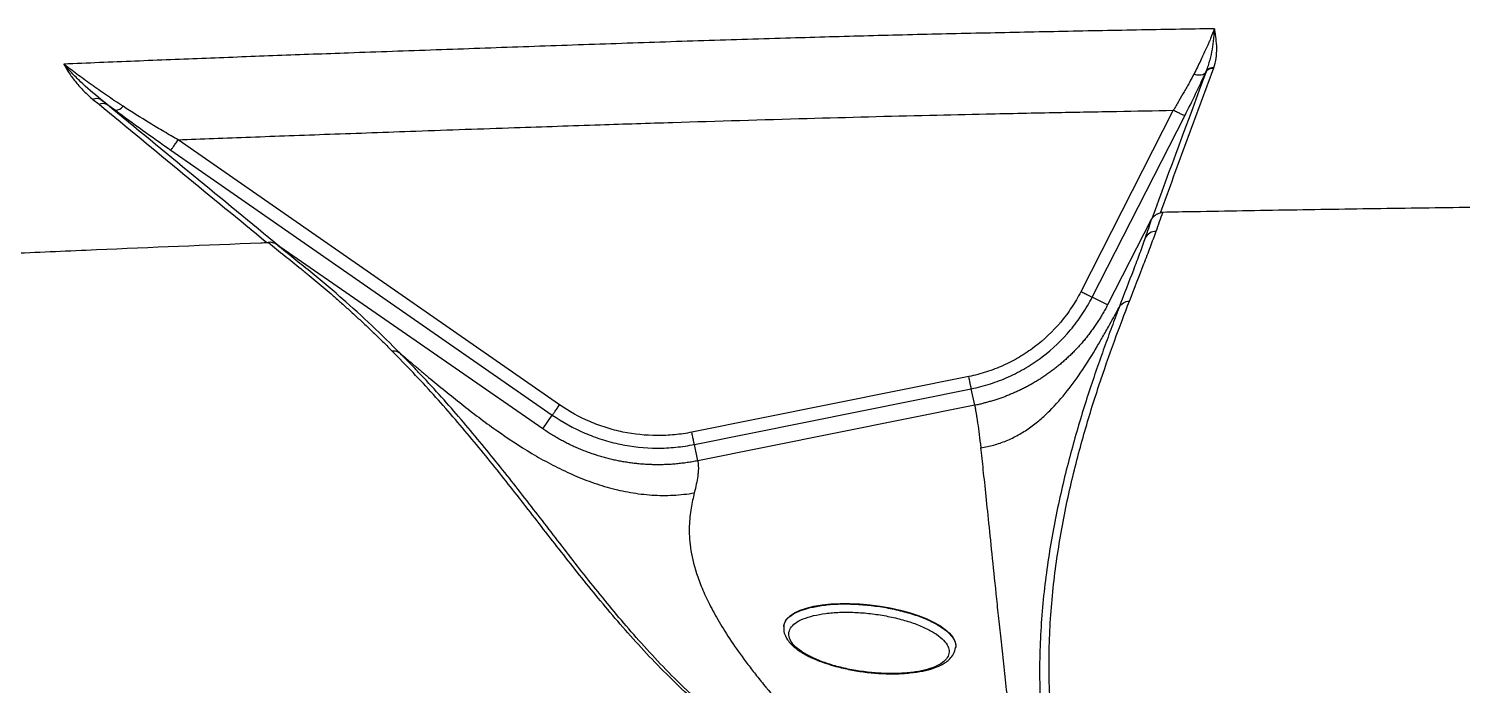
# Model space of a CAD drawing. Extents: x 527 to 611, y 788 to 934.
# Drawn here: x 546.82 to 563.38, y 877.02 to 884.61 of the extents above; entities that cross this region are included whole.
import ezdxf

# ---------------------------------------------------------------- set-up
doc = ezdxf.new("R2010")
doc.units = 0
doc.header["$MEASUREMENT"] = 0
doc.layers.add('1', color=4, linetype='Continuous')
doc.layers.add('GEOMETRY', color=3, linetype='Continuous', lineweight=25)

# ---------------------------------------------------------------- blocks, each defined once
blk = doc.blocks.new('2026_FLAIR')
at = {"layer": 'GEOMETRY'}
for p, q in [((33.438, 80.782), (33.441, 80.791)), ((33.344, 80.733), (33.351, 80.745)), ((33.354, 80.753), (33.351, 80.745)), ((20.5, 80.427), (20.57, 80.37)), ((20.66, 80.37), (20.59, 80.427)), ((20.66, 80.37), (20.759, 80.301)), ((32.973, 80.301), (31.904, 78.205)), ((32.037, 78.142), (33.106, 80.238)), ((25.888, 76.898), (21.484, 79.96)), ((21.399, 79.842), (25.803, 76.78)), ((32.719, 79.038), (32.213, 78.052)), ((22.524, 78.774), (22.525, 78.773)), ((22.631, 78.742), (22.625, 78.746)), ((25.692, 76.621), (22.656, 78.724)), ((32.213, 78.052), (32.037, 78.142)), ((30.612, 77.224), (27.414, 76.581)), ((27.444, 76.44), (30.641, 77.083)), ((30.68, 76.892), (30.641, 77.083)), ((30.68, 76.892), (27.482, 76.251)), ((25.692, 76.621), (25.803, 76.78)), ((27.482, 76.251), (27.444, 76.44)), ((28.476, 74.347), (28.475, 74.341)), ((28.477, 74.338), (28.478, 74.34)), ((30.46, 74.092), (30.461, 74.098))]:
    blk.add_line(p, q, dxfattribs=at)
at = {"layer": 'GEOMETRY', "flags": 128}
blk.add_lwpolyline([(28.476, 74.347), (28.487, 74.384), (28.511, 74.424), (28.549, 74.461), (28.6, 74.494), (28.664, 74.524), (28.738, 74.549), (28.823, 74.57), (28.917, 74.586), (29.018, 74.597), (29.126, 74.602), (29.239, 74.602), (29.355, 74.597), (29.472, 74.587), (29.59, 74.572), (29.705, 74.551), (29.818, 74.526), (29.925, 74.497), (30.026, 74.464), (30.12, 74.427), (30.204, 74.388), (30.278, 74.346), (30.34, 74.303), (30.39, 74.258), (30.428, 74.213), (30.451, 74.168), (30.461, 74.124), (30.461, 74.098)], dxfattribs=at)
at = {"layer": 'GEOMETRY'}
for centre, radius, start, end in [((33.423, 80.695), 0.0884, 80.6659, 145.5428), ((33.426, 80.703), 0.0884, 80.6649, 145.5425), ((33.271, 80.835), 0.126, 242.1375, 305.3618), ((20.545, 80.335), 0.103, 64.0921, 115.8913), ((20.615, 80.277), 0.103, 64.0909, 115.8864), ((20.757, 80.412), 0.11, 271.2048, 324.8521), ((32.777, 78.756), 0.147, 90.4864, 150.9941)]:
    blk.add_arc(centre, radius, start, end, dxfattribs=at)
for points, knots in [([(33.449, 81.244), (33.299, 81.242), (32.999, 81.236), (32.549, 81.228), (32.099, 81.22), (31.648, 81.211), (31.198, 81.201), (30.748, 81.192), (30.298, 81.182), (29.848, 81.171), (29.398, 81.159), (28.948, 81.147), (28.311, 81.128), (27.488, 81.103), (26.479, 81.069), (25.47, 81.034), (24.461, 80.998), (23.514, 80.965), (22.63, 80.933), (21.807, 80.901), (20.985, 80.869), (20.437, 80.846), (20.163, 80.834)], [0, 0, 0, 0, 0.033872, 0.067745, 0.101617, 0.13549, 0.169363, 0.203234, 0.237105, 0.270975, 0.304845, 0.338715, 0.372586, 0.448547, 0.524507, 0.600468, 0.67643, 0.752391, 0.814293, 0.876195, 0.938097, 1, 1, 1, 1]), ([(33.449, 81.244), (33.435, 81.208), (33.42, 81.171), (33.387, 81.092), (33.369, 81.051), (33.33, 80.965), (33.309, 80.92), (33.275, 80.849), (33.263, 80.824), (33.239, 80.775), (33.226, 80.75), (33.213, 80.724)], [0, 0, 0, 0, 0.25, 0.25, 0.5, 0.5, 0.75, 0.75, 0.875, 0.875, 1, 1, 1, 1]), ([(33.354, 80.753), (33.372, 80.797), (33.386, 80.841), (33.408, 80.926), (33.417, 80.968), (33.432, 81.05), (33.437, 81.09), (33.443, 81.149), (33.444, 81.168), (33.446, 81.197), (33.447, 81.207), (33.448, 81.226), (33.449, 81.235), (33.449, 81.244)], [0, 0, 0, 0, 0.25, 0.25, 0.5, 0.5, 0.75, 0.75, 0.875, 0.875, 0.9375, 0.9375, 1, 1, 1, 1]), ([(33.441, 80.791), (33.455, 80.828), (33.463, 80.866), (33.473, 80.941), (33.475, 80.979), (33.474, 81.055), (33.471, 81.093), (33.464, 81.15), (33.461, 81.169), (33.457, 81.197), (33.455, 81.207), (33.453, 81.221), (33.452, 81.226), (33.451, 81.235), (33.45, 81.24), (33.449, 81.244)], [0, 0, 0, 0, 0.25, 0.25, 0.5, 0.5, 0.75, 0.75, 0.875, 0.875, 0.9375, 0.9375, 0.96875, 0.96875, 1, 1, 1, 1]), ([(20.163, 80.834), (20.164, 80.833), (20.164, 80.832), (20.166, 80.83), (20.166, 80.829), (20.168, 80.825), (20.169, 80.823), (20.173, 80.816), (20.176, 80.812), (20.184, 80.798), (20.189, 80.789), (20.205, 80.762), (20.216, 80.745), (20.252, 80.692), (20.277, 80.657), (20.333, 80.589), (20.363, 80.556), (20.428, 80.49), (20.463, 80.458), (20.5, 80.427)], [0, 0, 0, 0, 0.007813, 0.007813, 0.015625, 0.015625, 0.03125, 0.03125, 0.0625, 0.0625, 0.125, 0.125, 0.25, 0.25, 0.5, 0.5, 0.75, 0.75, 1, 1, 1, 1]), ([(20.847, 80.348), (20.814, 80.369), (20.782, 80.391), (20.719, 80.433), (20.687, 80.454), (20.595, 80.517), (20.536, 80.559), (20.422, 80.64), (20.367, 80.68), (20.261, 80.759), (20.211, 80.797), (20.163, 80.834)], [0, 0, 0, 0, 0.125, 0.125, 0.25, 0.25, 0.5, 0.5, 0.75, 0.75, 1, 1, 1, 1]), ([(20.59, 80.427), (20.505, 80.495), (20.427, 80.563), (20.321, 80.665), (20.287, 80.699), (20.239, 80.75), (20.223, 80.766), (20.201, 80.792), (20.193, 80.8), (20.182, 80.813), (20.178, 80.817), (20.173, 80.823), (20.171, 80.825), (20.167, 80.829), (20.166, 80.832), (20.164, 80.834)], [0, 0, 0, 0, 0.5, 0.5, 0.75, 0.75, 0.875, 0.875, 0.9375, 0.9375, 0.96875, 0.96875, 0.984375, 0.984375, 1, 1, 1, 1]), ([(32.824, 79.118), (32.926, 79.394), (33.028, 79.671), (33.232, 80.226), (33.335, 80.504), (33.438, 80.782)], [0, 0, 0, 0, 0.5, 0.5, 1, 1, 1, 1]), ([(33.213, 80.724), (33.195, 80.691), (33.177, 80.657), (33.149, 80.604), (33.139, 80.587), (33.12, 80.552), (33.11, 80.534), (33.08, 80.481), (33.059, 80.445), (33.027, 80.392), (33.016, 80.374), (32.995, 80.338), (32.984, 80.32), (32.973, 80.301)], [0, 0, 0, 0, 0.25, 0.25, 0.375, 0.375, 0.5, 0.5, 0.75, 0.75, 0.875, 0.875, 1, 1, 1, 1]), ([(33.106, 80.238), (33.149, 80.324), (33.191, 80.409), (33.241, 80.512), (33.251, 80.533), (33.27, 80.574), (33.28, 80.594), (33.308, 80.655), (33.327, 80.694), (33.344, 80.733)], [0, 0, 0, 0, 0.5, 0.5, 0.625, 0.625, 0.75, 0.75, 1, 1, 1, 1]), ([(20.759, 80.301), (20.861, 80.225), (20.965, 80.149), (21.179, 79.996), (21.288, 79.919), (21.399, 79.842)], [0, 0, 0, 0, 0.5, 0.5, 1, 1, 1, 1]), ([(21.484, 79.96), (21.456, 79.975), (21.429, 79.991), (21.374, 80.023), (21.347, 80.039), (21.265, 80.087), (21.211, 80.119), (21.051, 80.217), (20.948, 80.282), (20.847, 80.348)], [0, 0, 0, 0, 0.125, 0.125, 0.25, 0.25, 0.5, 0.5, 1, 1, 1, 1]), ([(21.484, 79.96), (21.62, 79.965), (21.898, 79.976), (22.326, 79.992), (22.773, 80.009), (23.24, 80.026), (23.727, 80.043), (24.439, 80.069), (25.318, 80.099), (26.306, 80.133), (27.432, 80.169), (28.7, 80.207), (29.906, 80.239), (30.872, 80.261), (31.591, 80.275), (32.311, 80.289), (32.755, 80.297), (32.973, 80.301)], [0, 0, 0, 0, 0.035489, 0.072709, 0.111658, 0.152338, 0.194748, 0.238888, 0.338175, 0.424223, 0.497033, 0.63224, 0.755176, 0.812099, 0.884251, 0.943073, 1, 1, 1, 1]), ([(33.106, 80.238), (33.104, 80.239), (33.099, 80.24), (33.084, 80.247), (33.074, 80.251), (33.05, 80.263), (33.036, 80.27), (33.005, 80.285), (32.989, 80.293), (32.973, 80.301)], [0, 0, 0, 0, 0.25, 0.25, 0.5, 0.5, 0.75, 0.75, 1, 1, 1, 1]), ([(21.399, 79.842), (21.4, 79.843), (21.403, 79.847), (21.413, 79.86), (21.419, 79.868), (21.435, 79.89), (21.444, 79.902), (21.463, 79.93), (21.474, 79.945), (21.484, 79.96)], [0, 0, 0, 0, 0.25, 0.25, 0.5, 0.5, 0.75, 0.75, 1, 1, 1, 1]), ([(32.775, 78.903), (32.789, 78.942), (32.802, 78.979), (32.827, 79.052), (32.839, 79.087), (32.852, 79.122)], [0, 0, 0, 0, 0.5, 0.5, 1, 1, 1, 1]), ([(32.852, 79.122), (32.85, 79.122), (32.847, 79.122), (32.843, 79.121), (32.839, 79.121), (32.834, 79.12), (32.831, 79.119), (32.827, 79.118), (32.825, 79.118), (32.824, 79.118)], [0, 0, 0, 0, 0.152697, 0.304198, 0.455147, 0.60619, 0.757977, 0.877851, 1, 1, 1, 1]), ([(38.121, 79.197), (37.598, 79.192), (36.704, 79.182), (35.44, 79.165), (34.328, 79.148), (33.465, 79.133), (32.973, 79.124), (32.852, 79.122)], [0.3960166, 0.3960166, 0.3960166, 0.3960166, 0.4401333, 0.4713833, 0.5026333, 0.5338833, 0.5441167, 0.5441167, 0.5441167, 0.5441167]), ([(32.724, 79.047), (32.724, 79.046), (32.723, 79.045), (32.721, 79.042), (32.72, 79.04), (32.719, 79.038)], [0, 0, 0, 0, 0.5, 0.5, 1, 1, 1, 1]), ([(32.724, 79.047), (32.725, 79.048), (32.726, 79.049), (32.729, 79.053), (32.731, 79.055), (32.735, 79.061), (32.739, 79.065), (32.75, 79.077), (32.758, 79.084), (32.776, 79.097), (32.785, 79.102), (32.804, 79.111), (32.814, 79.115), (32.824, 79.118)], [0, 0, 0, 0, 0.0625, 0.0625, 0.125, 0.125, 0.25, 0.25, 0.5, 0.5, 0.75, 0.75, 1, 1, 1, 1]), ([(32.648, 78.828), (32.628, 78.77), (32.607, 78.71), (32.561, 78.585), (32.537, 78.521), (32.461, 78.32), (32.405, 78.177), (32.347, 78.024)], [0, 0, 0, 0, 0.25, 0.25, 0.5, 0.5, 1, 1, 1, 1]), ([(32.467, 78.096), (32.526, 78.249), (32.582, 78.392), (32.66, 78.594), (32.685, 78.659), (32.732, 78.784), (32.755, 78.845), (32.775, 78.903)], [0, 0, 0, 0, 0.5, 0.5, 0.75, 0.75, 1, 1, 1, 1]), ([(18.77, 78.612), (18.807, 78.614), (18.923, 78.619), (19.196, 78.632), (19.75, 78.657), (20.856, 78.706), (21.828, 78.746), (22.484, 78.772), (22.508, 78.773)], [0.8166739, 0.8166739, 0.8166739, 0.8166739, 0.8203125, 0.828125, 0.84375, 0.875, 0.9375, 0.9398467, 0.9398467, 0.9398467, 0.9398467]), ([(22.508, 78.773), (22.509, 78.773), (22.512, 78.773), (22.516, 78.773), (22.52, 78.773), (22.523, 78.774), (22.524, 78.774)], [0, 0, 0, 0, 0.249387, 0.500015, 0.753353, 1, 1, 1, 1]), ([(22.625, 78.746), (22.622, 78.749), (22.618, 78.751), (22.611, 78.756), (22.607, 78.758), (22.594, 78.765), (22.586, 78.768), (22.568, 78.773), (22.559, 78.775), (22.542, 78.776), (22.533, 78.775), (22.524, 78.774)], [0, 0, 0, 0, 0.125, 0.125, 0.25, 0.25, 0.5, 0.5, 0.75, 0.75, 1, 1, 1, 1]), ([(22.525, 78.773), (22.557, 78.748), (22.619, 78.697), (22.714, 78.621), (22.808, 78.545), (22.886, 78.481), (22.95, 78.43), (23.012, 78.379), (23.09, 78.315), (23.182, 78.237), (23.275, 78.156), (23.372, 78.071), (23.47, 77.983), (23.568, 77.893), (23.665, 77.802), (23.761, 77.71), (23.857, 77.617), (23.92, 77.554), (23.951, 77.522)], [0, 0, 0, 0, 0.0628646, 0.1254861, 0.1878646, 0.2500002, 0.2812503, 0.3125, 0.374999, 0.4372194, 0.5000002, 0.5696178, 0.6398312, 0.7106452, 0.7820643, 0.8540934, 0.926737, 1, 1, 1, 1]), ([(22.625, 78.746), (22.63, 78.743), (22.635, 78.739), (22.642, 78.734), (22.645, 78.732), (22.65, 78.728), (22.653, 78.726), (22.656, 78.724)], [0, 0, 0, 0, 0.5, 0.5, 0.75, 0.75, 1, 1, 1, 1]), ([(24.046, 77.493), (23.834, 77.708), (23.611, 77.92), (23.314, 78.18), (23.254, 78.231), (23.132, 78.334), (23.07, 78.386), (22.975, 78.462), (22.944, 78.488), (22.881, 78.539), (22.85, 78.564), (22.756, 78.64), (22.693, 78.691), (22.631, 78.742)], [0, 0, 0, 0, 0.5, 0.5, 0.625, 0.625, 0.75, 0.75, 0.8125, 0.8125, 0.875, 0.875, 1, 1, 1, 1]), ([(31.904, 78.205), (31.872, 78.142), (31.837, 78.081), (31.76, 77.965), (31.718, 77.908), (31.582, 77.746), (31.481, 77.65), (31.314, 77.524), (31.256, 77.485), (31.135, 77.413), (31.073, 77.381), (30.946, 77.324), (30.881, 77.299), (30.749, 77.256), (30.681, 77.238), (30.612, 77.224)], [0, 0, 0, 0, 0.125, 0.125, 0.25, 0.25, 0.5, 0.5, 0.625, 0.625, 0.75, 0.75, 0.875, 0.875, 1, 1, 1, 1]), ([(30.641, 77.083), (30.716, 77.098), (30.789, 77.117), (30.932, 77.163), (31.002, 77.19), (31.139, 77.252), (31.206, 77.287), (31.337, 77.364), (31.4, 77.406), (31.579, 77.542), (31.688, 77.646), (31.835, 77.821), (31.88, 77.882), (31.943, 77.977), (31.963, 78.009), (32.002, 78.075), (32.02, 78.108), (32.037, 78.142)], [0, 0, 0, 0, 0.125, 0.125, 0.25, 0.25, 0.375, 0.375, 0.5, 0.5, 0.75, 0.75, 0.875, 0.875, 0.9375, 0.9375, 1, 1, 1, 1]), ([(32.037, 78.142), (32.036, 78.142), (32.031, 78.144), (32.016, 78.15), (32.006, 78.155), (31.982, 78.166), (31.968, 78.173), (31.937, 78.188), (31.921, 78.196), (31.904, 78.205)], [0, 0, 0, 0, 0.25, 0.25, 0.5, 0.5, 0.75, 0.75, 1, 1, 1, 1]), ([(32.213, 78.052), (32.209, 78.043), (32.2, 78.025), (32.186, 77.999), (32.171, 77.974), (32.157, 77.948), (32.142, 77.923), (32.127, 77.898), (32.111, 77.874), (32.095, 77.849), (32.079, 77.825), (32.063, 77.801), (32.047, 77.778), (32.03, 77.755), (32.013, 77.732), (31.996, 77.709), (31.978, 77.687), (31.96, 77.664), (31.942, 77.643), (31.924, 77.621), (31.906, 77.6), (31.887, 77.579), (31.868, 77.558), (31.849, 77.538), (31.83, 77.518), (31.811, 77.498), (31.791, 77.479), (31.771, 77.46), (31.751, 77.441), (31.731, 77.423), (31.711, 77.404), (31.69, 77.387), (31.67, 77.369), (31.649, 77.352), (31.628, 77.335), (31.607, 77.318), (31.586, 77.302), (31.564, 77.286), (31.543, 77.27), (31.521, 77.255), (31.5, 77.239), (31.478, 77.225), (31.456, 77.21), (31.434, 77.196), (31.412, 77.182), (31.39, 77.168), (31.368, 77.155), (31.345, 77.142), (31.323, 77.129), (31.3, 77.117), (31.278, 77.105), (31.255, 77.093), (31.232, 77.082), (31.21, 77.07), (31.187, 77.06), (31.164, 77.049), (31.141, 77.039), (31.118, 77.029), (31.095, 77.019), (31.072, 77.009), (31.049, 77), (31.026, 76.991), (31.003, 76.983), (30.98, 76.975), (30.957, 76.967), (30.934, 76.959), (30.911, 76.952), (30.887, 76.944), (30.864, 76.938), (30.841, 76.931), (30.818, 76.925), (30.795, 76.919), (30.772, 76.913), (30.749, 76.907), (30.726, 76.902), (30.703, 76.897), (30.687, 76.894), (30.68, 76.892)], [0, 0, 0, 0, 0.0148705, 0.0296992, 0.0444864, 0.0592318, 0.0739357, 0.0885979, 0.1032185, 0.1177974, 0.1323347, 0.1468303, 0.1612842, 0.1756963, 0.1900668, 0.2043956, 0.2186826, 0.232928, 0.2471316, 0.2612936, 0.2754139, 0.2894926, 0.3035298, 0.3175254, 0.3314797, 0.3453926, 0.3592641, 0.3730939, 0.3868818, 0.4006282, 0.414333, 0.4279962, 0.441618, 0.4551983, 0.4687372, 0.4822346, 0.4956907, 0.5091054, 0.5224786, 0.5358105, 0.549101, 0.56235, 0.5755576, 0.5887238, 0.6018485, 0.6149317, 0.6279735, 0.6409739, 0.6539327, 0.6668502, 0.6797261, 0.6925607, 0.7053538, 0.7181056, 0.730816, 0.7434851, 0.7561129, 0.7686996, 0.7812451, 0.7937494, 0.8062122, 0.8186335, 0.8310134, 0.8433519, 0.8556491, 0.867905, 0.8801197, 0.8922932, 0.9044254, 0.9165164, 0.9285662, 0.9405749, 0.9525423, 0.9644685, 0.9763536, 0.9881974, 1, 1, 1, 1]), ([(30.751, 76.402), (30.801, 76.409), (30.901, 76.43), (31.046, 76.48), (31.184, 76.547), (31.314, 76.629), (31.435, 76.723), (31.584, 76.862), (31.752, 77.055), (31.93, 77.304), (32.065, 77.521), (32.154, 77.676), (32.205, 77.764), (32.265, 77.873), (32.312, 77.96), (32.347, 78.024)], [0, 0, 0, 0, 0.0625, 0.125, 0.1875, 0.25, 0.3125, 0.375, 0.5, 0.625, 0.75, 0.8125, 0.84375, 0.875, 0.9648316, 0.9648316, 0.9648316, 0.9648316]), ([(32.347, 78.024), (32.341, 78.006), (32.334, 77.988), (32.319, 77.95), (32.298, 77.894), (32.277, 77.837), (32.234, 77.721), (32.205, 77.641), (32.117, 77.396), (32.057, 77.225), (31.969, 76.955), (31.94, 76.863), (31.883, 76.675), (31.855, 76.579), (31.773, 76.285), (31.72, 76.081), (31.625, 75.657), (31.582, 75.438), (31.527, 75.099), (31.511, 74.984), (31.482, 74.751), (31.469, 74.633), (31.449, 74.393), (31.441, 74.272), (31.431, 74.027), (31.429, 73.904), (31.43, 73.655), (31.434, 73.529), (31.444, 73.34), (31.448, 73.277), (31.456, 73.182), (31.458, 73.151), (31.463, 73.103), (31.464, 73.088), (31.467, 73.056), (31.469, 73.04), (31.471, 73.024)], [0, 0, 0, 0, 0.015625, 0.015625, 0.03125, 0.0625, 0.0625, 0.125, 0.125, 0.25, 0.25, 0.3125, 0.3125, 0.375, 0.375, 0.5, 0.5, 0.625, 0.625, 0.6875, 0.6875, 0.75, 0.75, 0.8125, 0.8125, 0.875, 0.875, 0.9375, 0.9375, 0.96875, 0.96875, 0.984375, 0.984375, 0.992188, 0.992188, 1, 1, 1, 1]), ([(31.577, 73.124), (31.564, 73.251), (31.554, 73.378), (31.542, 73.629), (31.539, 73.753), (31.538, 74), (31.541, 74.122), (31.551, 74.365), (31.559, 74.485), (31.579, 74.722), (31.592, 74.839), (31.621, 75.07), (31.638, 75.184), (31.693, 75.521), (31.736, 75.739), (31.833, 76.16), (31.886, 76.363), (31.969, 76.656), (31.998, 76.752), (32.055, 76.939), (32.085, 77.031), (32.232, 77.478), (32.354, 77.804), (32.467, 78.096)], [0, 0, 0, 0, 0.0625, 0.0625, 0.125, 0.125, 0.1875, 0.1875, 0.25, 0.25, 0.3125, 0.3125, 0.375, 0.375, 0.5, 0.5, 0.625, 0.625, 0.6875, 0.6875, 0.75, 0.75, 1, 1, 1, 1]), ([(32.347, 78.024), (32.359, 78.045), (32.376, 78.063), (32.418, 78.088), (32.442, 78.095), (32.467, 78.096)], [0, 0, 0, 0, 0.5, 0.5, 1, 1, 1, 1]), ([(23.951, 77.522), (23.969, 77.524), (23.986, 77.522), (24.019, 77.512), (24.034, 77.504), (24.046, 77.493)], [0, 0, 0, 0, 0.5, 0.5, 1, 1, 1, 1]), ([(27.647, 73.307), (27.633, 73.319), (27.619, 73.33), (27.591, 73.353), (27.578, 73.365), (27.538, 73.399), (27.511, 73.422), (27.433, 73.491), (27.382, 73.537), (27.235, 73.674), (27.142, 73.765), (26.964, 73.946), (26.879, 74.037), (26.715, 74.217), (26.636, 74.307), (26.482, 74.486), (26.407, 74.576), (26.26, 74.754), (26.188, 74.842), (25.977, 75.108), (25.84, 75.284), (25.567, 75.634), (25.432, 75.809), (25.158, 76.156), (25.018, 76.33), (24.731, 76.674), (24.584, 76.846), (24.277, 77.186), (24.118, 77.355), (23.951, 77.522)], [0, 0, 0, 0, 0.007813, 0.007813, 0.015625, 0.015625, 0.03125, 0.03125, 0.0625, 0.0625, 0.125, 0.125, 0.1875, 0.1875, 0.25, 0.25, 0.3125, 0.3125, 0.375, 0.375, 0.5, 0.5, 0.625, 0.625, 0.75, 0.75, 0.875, 0.875, 1, 1, 1, 1]), ([(24.046, 77.493), (24.093, 77.454), (24.171, 77.387), (24.281, 77.294), (24.47, 77.136), (24.756, 76.901), (25.15, 76.604), (25.493, 76.376), (25.78, 76.214), (26.001, 76.105), (26.229, 76.011), (26.464, 75.935), (26.705, 75.881), (26.95, 75.851), (27.198, 75.849), (27.361, 75.867), (27.443, 75.88)], [0.0158107, 0.0158107, 0.0158107, 0.0158107, 0.0625, 0.09375, 0.125, 0.25, 0.375, 0.5, 0.5625, 0.625, 0.6875, 0.75, 0.8125, 0.875, 0.9375, 1, 1, 1, 1]), ([(27.702, 73.292), (27.675, 73.316), (27.647, 73.339), (27.594, 73.385), (27.568, 73.408), (27.49, 73.476), (27.44, 73.522), (27.294, 73.659), (27.202, 73.749), (27.027, 73.929), (26.943, 74.019), (26.782, 74.198), (26.704, 74.287), (26.553, 74.464), (26.48, 74.552), (26.337, 74.729), (26.266, 74.816), (26.058, 75.079), (25.924, 75.254), (25.655, 75.603), (25.521, 75.777), (25.248, 76.125), (25.109, 76.298), (24.824, 76.643), (24.677, 76.815), (24.448, 77.071), (24.37, 77.156), (24.25, 77.283), (24.19, 77.346), (24.129, 77.409), (24.088, 77.451), (24.067, 77.472), (24.046, 77.493)], [0, 0, 0, 0, 0.015625, 0.015625, 0.03125, 0.03125, 0.0625, 0.0625, 0.125, 0.125, 0.1875, 0.1875, 0.25, 0.25, 0.3125, 0.3125, 0.375, 0.375, 0.5, 0.5, 0.625, 0.625, 0.75, 0.75, 0.875, 0.875, 0.9375, 0.9375, 0.96875, 0.984375, 0.984375, 1, 1, 1, 1]), ([(30.641, 77.083), (30.641, 77.085), (30.64, 77.089), (30.637, 77.105), (30.634, 77.115), (30.629, 77.141), (30.626, 77.156), (30.619, 77.189), (30.616, 77.207), (30.612, 77.224)], [0, 0, 0, 0, 0.25, 0.25, 0.5, 0.5, 0.75, 0.75, 1, 1, 1, 1]), ([(25.803, 76.78), (25.804, 76.781), (25.807, 76.785), (25.817, 76.798), (25.823, 76.807), (25.839, 76.828), (25.848, 76.841), (25.867, 76.868), (25.878, 76.883), (25.888, 76.898)], [0, 0, 0, 0, 0.25, 0.25, 0.5, 0.5, 0.75, 0.75, 1, 1, 1, 1]), ([(27.414, 76.581), (27.348, 76.568), (27.282, 76.558), (27.182, 76.548), (27.148, 76.546), (27.081, 76.543), (27.048, 76.542), (26.881, 76.543), (26.749, 76.557), (26.586, 76.59), (26.553, 76.598), (26.488, 76.615), (26.456, 76.624), (26.36, 76.655), (26.298, 76.678), (26.115, 76.756), (25.998, 76.821), (25.888, 76.898)], [0, 0, 0, 0, 0.125, 0.125, 0.1875, 0.1875, 0.25, 0.25, 0.5, 0.5, 0.5625, 0.5625, 0.625, 0.625, 0.75, 0.75, 1, 1, 1, 1]), ([(30.68, 76.892), (30.683, 76.878), (30.687, 76.852), (30.693, 76.82), (30.697, 76.798), (30.701, 76.775), (30.706, 76.738), (30.717, 76.666), (30.732, 76.557), (30.744, 76.456), (30.751, 76.402)], [0, 0, 0, 0, 0.125, 0.210938, 0.25, 0.289062, 0.375, 0.5, 0.75, 1, 1, 1, 1]), ([(25.803, 76.78), (25.922, 76.698), (26.047, 76.628), (26.243, 76.544), (26.31, 76.519), (26.413, 76.486), (26.448, 76.476), (26.518, 76.458), (26.553, 76.45), (26.728, 76.413), (26.87, 76.398), (27.049, 76.398), (27.085, 76.398), (27.157, 76.402), (27.194, 76.404), (27.301, 76.415), (27.373, 76.426), (27.444, 76.44)], [0, 0, 0, 0, 0.25, 0.25, 0.375, 0.375, 0.4375, 0.4375, 0.5, 0.5, 0.75, 0.75, 0.8125, 0.8125, 0.875, 0.875, 1, 1, 1, 1]), ([(27.482, 76.251), (27.472, 76.249), (27.451, 76.245), (27.421, 76.239), (27.39, 76.234), (27.36, 76.23), (27.329, 76.225), (27.298, 76.222), (27.268, 76.218), (27.237, 76.215), (27.206, 76.212), (27.176, 76.21), (27.145, 76.208), (27.114, 76.207), (27.084, 76.206), (27.053, 76.205), (27.013, 76.205), (26.965, 76.206), (26.907, 76.208), (26.85, 76.211), (26.792, 76.216), (26.734, 76.223), (26.677, 76.231), (26.619, 76.24), (26.562, 76.251), (26.504, 76.263), (26.447, 76.277), (26.391, 76.292), (26.334, 76.309), (26.278, 76.327), (26.222, 76.346), (26.167, 76.367), (26.112, 76.39), (26.057, 76.414), (26.003, 76.439), (25.95, 76.466), (25.897, 76.494), (25.845, 76.524), (25.793, 76.555), (25.742, 76.587), (25.709, 76.61), (25.693, 76.621)], [0, 0, 0, 0, 0.016542, 0.033067, 0.049574, 0.066062, 0.082533, 0.098986, 0.115421, 0.131838, 0.148237, 0.164618, 0.180981, 0.197327, 0.213654, 0.229965, 0.246258, 0.27691, 0.307627, 0.338409, 0.369256, 0.400169, 0.431147, 0.462191, 0.493301, 0.524476, 0.555717, 0.587023, 0.618394, 0.649831, 0.681334, 0.712902, 0.744538, 0.776239, 0.808006, 0.839838, 0.871737, 0.903703, 0.935735, 0.967834, 1, 1, 1, 1]), ([(27.444, 76.44), (27.443, 76.441), (27.442, 76.446), (27.439, 76.461), (27.437, 76.472), (27.431, 76.498), (27.428, 76.513), (27.422, 76.546), (27.418, 76.563), (27.414, 76.581)], [0, 0, 0, 0, 0.25, 0.25, 0.5, 0.5, 0.75, 0.75, 1, 1, 1, 1]), ([(31.143, 72.771), (31.142, 72.786), (31.138, 72.815), (31.131, 72.874), (31.12, 72.975), (31.097, 73.174), (31.066, 73.448), (31.031, 73.76), (30.999, 74.054), (30.969, 74.332), (30.932, 74.68), (30.891, 75.076), (30.848, 75.491), (30.811, 75.848), (30.779, 76.153), (30.76, 76.324), (30.751, 76.402)], [0, 0, 0, 0, 0.007812, 0.015625, 0.03125, 0.0625, 0.125, 0.1875, 0.25, 0.3125, 0.375, 0.5, 0.625, 0.75, 0.875, 1, 1, 1, 1]), ([(27.482, 76.251), (27.485, 76.237), (27.488, 76.215), (27.489, 76.188), (27.49, 76.173), (27.49, 76.164), (27.49, 76.156), (27.489, 76.141), (27.487, 76.113), (27.478, 76.03), (27.459, 75.95), (27.443, 75.88)], [0, 0, 0, 0, 0.125, 0.1875, 0.238281, 0.25, 0.261719, 0.3125, 0.375, 0.5, 1, 1, 1, 1]), ([(27.443, 75.88), (27.436, 75.853), (27.423, 75.796), (27.405, 75.704), (27.391, 75.605), (27.383, 75.497), (27.384, 75.378), (27.4, 75.206), (27.445, 75.009), (27.529, 74.782), (27.614, 74.596), (27.725, 74.393), (27.864, 74.171), (28.005, 73.971), (28.135, 73.801), (28.276, 73.624), (28.434, 73.439), (28.589, 73.268), (28.67, 73.18), (28.711, 73.136), (28.732, 73.113), (28.742, 73.102), (28.748, 73.096), (28.751, 73.092), (28.753, 73.091)], [0, 0, 0, 0, 0.0625, 0.125, 0.1875, 0.25, 0.3125, 0.375, 0.5, 0.5625, 0.625, 0.6875, 0.75, 0.8125, 0.84375, 0.875, 0.9375, 0.96875, 0.984375, 0.992188, 0.996094, 0.998047, 0.999023, 1, 1, 1, 1]), ([(28.478, 74.34), (28.482, 74.36), (28.491, 74.404), (28.552, 74.462), (28.646, 74.516), (28.734, 74.541), (28.779, 74.554)], [0, 0, 0, 0, 0.223726, 0.482484, 0.741242, 1, 1, 1, 1]), ([(28.817, 74.462), (28.776, 74.45), (28.693, 74.426), (28.605, 74.377), (28.549, 74.319), (28.528, 74.255), (28.542, 74.186), (28.592, 74.116), (28.674, 74.048), (28.788, 73.983), (28.927, 73.924), (29.086, 73.874), (29.26, 73.834), (29.441, 73.807), (29.623, 73.792), (29.799, 73.791), (29.962, 73.804), (30.105, 73.83), (30.224, 73.869), (30.313, 73.918), (30.369, 73.975), (30.391, 74.04), (30.376, 74.108), (30.326, 74.178), (30.243, 74.247), (30.13, 74.312), (29.991, 74.371), (29.831, 74.42), (29.658, 74.46), (29.476, 74.488), (29.294, 74.502), (29.119, 74.503), (28.955, 74.49), (28.863, 74.471), (28.817, 74.462)], [0, 0, 0, 0, 0.031254, 0.062463, 0.093755, 0.124954, 0.15622, 0.187463, 0.218687, 0.249972, 0.281172, 0.312465, 0.343671, 0.374932, 0.40618, 0.437392, 0.468682, 0.5, 0.531318, 0.562608, 0.59382, 0.625068, 0.656329, 0.687535, 0.718828, 0.750028, 0.781312, 0.812537, 0.84378, 0.875046, 0.906245, 0.937537, 0.968746, 1, 1, 1, 1]), ([(28.779, 74.554), (28.828, 74.564), (28.927, 74.585), (29.103, 74.598), (29.291, 74.597), (29.486, 74.581), (29.681, 74.552), (29.867, 74.509), (30.038, 74.456), (30.188, 74.393), (30.309, 74.323), (30.399, 74.249), (30.449, 74.174), (30.468, 74.121), (30.458, 74.094), (30.457, 74.091)], [0, 0, 0, 0, 0.0822965, 0.164593, 0.2468894, 0.3291859, 0.4114824, 0.4937789, 0.5760754, 0.6583719, 0.7406683, 0.8229648, 0.9052613, 0.9875578, 1, 1, 1, 1]), ([(28.475, 74.34), (28.475, 74.314), (28.475, 74.264), (28.507, 74.197), (28.545, 74.147), (28.589, 74.104), (28.637, 74.065), (28.696, 74.027), (28.769, 73.987), (28.861, 73.946), (28.966, 73.908), (29.093, 73.87), (29.243, 73.835), (29.417, 73.807), (29.594, 73.791), (29.768, 73.788), (29.934, 73.797), (30.082, 73.819), (30.206, 73.852), (30.292, 73.89), (30.353, 73.927), (30.399, 73.966), (30.443, 74.022), (30.454, 74.067), (30.46, 74.092)], [0, 0, 0, 0, 0.051466, 0.094872, 0.130211, 0.159952, 0.192811, 0.22295, 0.259485, 0.301916, 0.344066, 0.384526, 0.442491, 0.500085, 0.557804, 0.616588, 0.677003, 0.735907, 0.791863, 0.846865, 0.874852, 0.908787, 0.950475, 1, 1, 1, 1])]:
    blk.add_open_spline(points, degree=3, knots=knots, dxfattribs=at)
for points in [[(33.351, 80.745), (33.141, 80.178), (32.932, 79.611), (32.724, 79.047)], [(33.344, 80.733), (33.347, 80.74), (33.35, 80.747), (33.354, 80.753)], [(20.57, 80.37), (21.216, 79.837), (21.863, 79.305), (22.508, 78.773)], [(20.59, 80.427), (20.645, 80.386), (20.701, 80.344), (20.759, 80.301)], [(22.656, 78.724), (21.992, 79.272), (21.326, 79.821), (20.66, 80.37)], [(32.719, 79.038), (32.696, 78.972), (32.674, 78.902), (32.648, 78.828)]]:
    blk.add_open_spline(points, degree=3, dxfattribs=at)

msp = doc.modelspace()

# ---------------------------------------------------------------- block references
at = {"layer": '1'}
msp.add_blockref('2026_FLAIR', (527.067, 803.363), dxfattribs=at)

doc.saveas('drawing.dxf')
